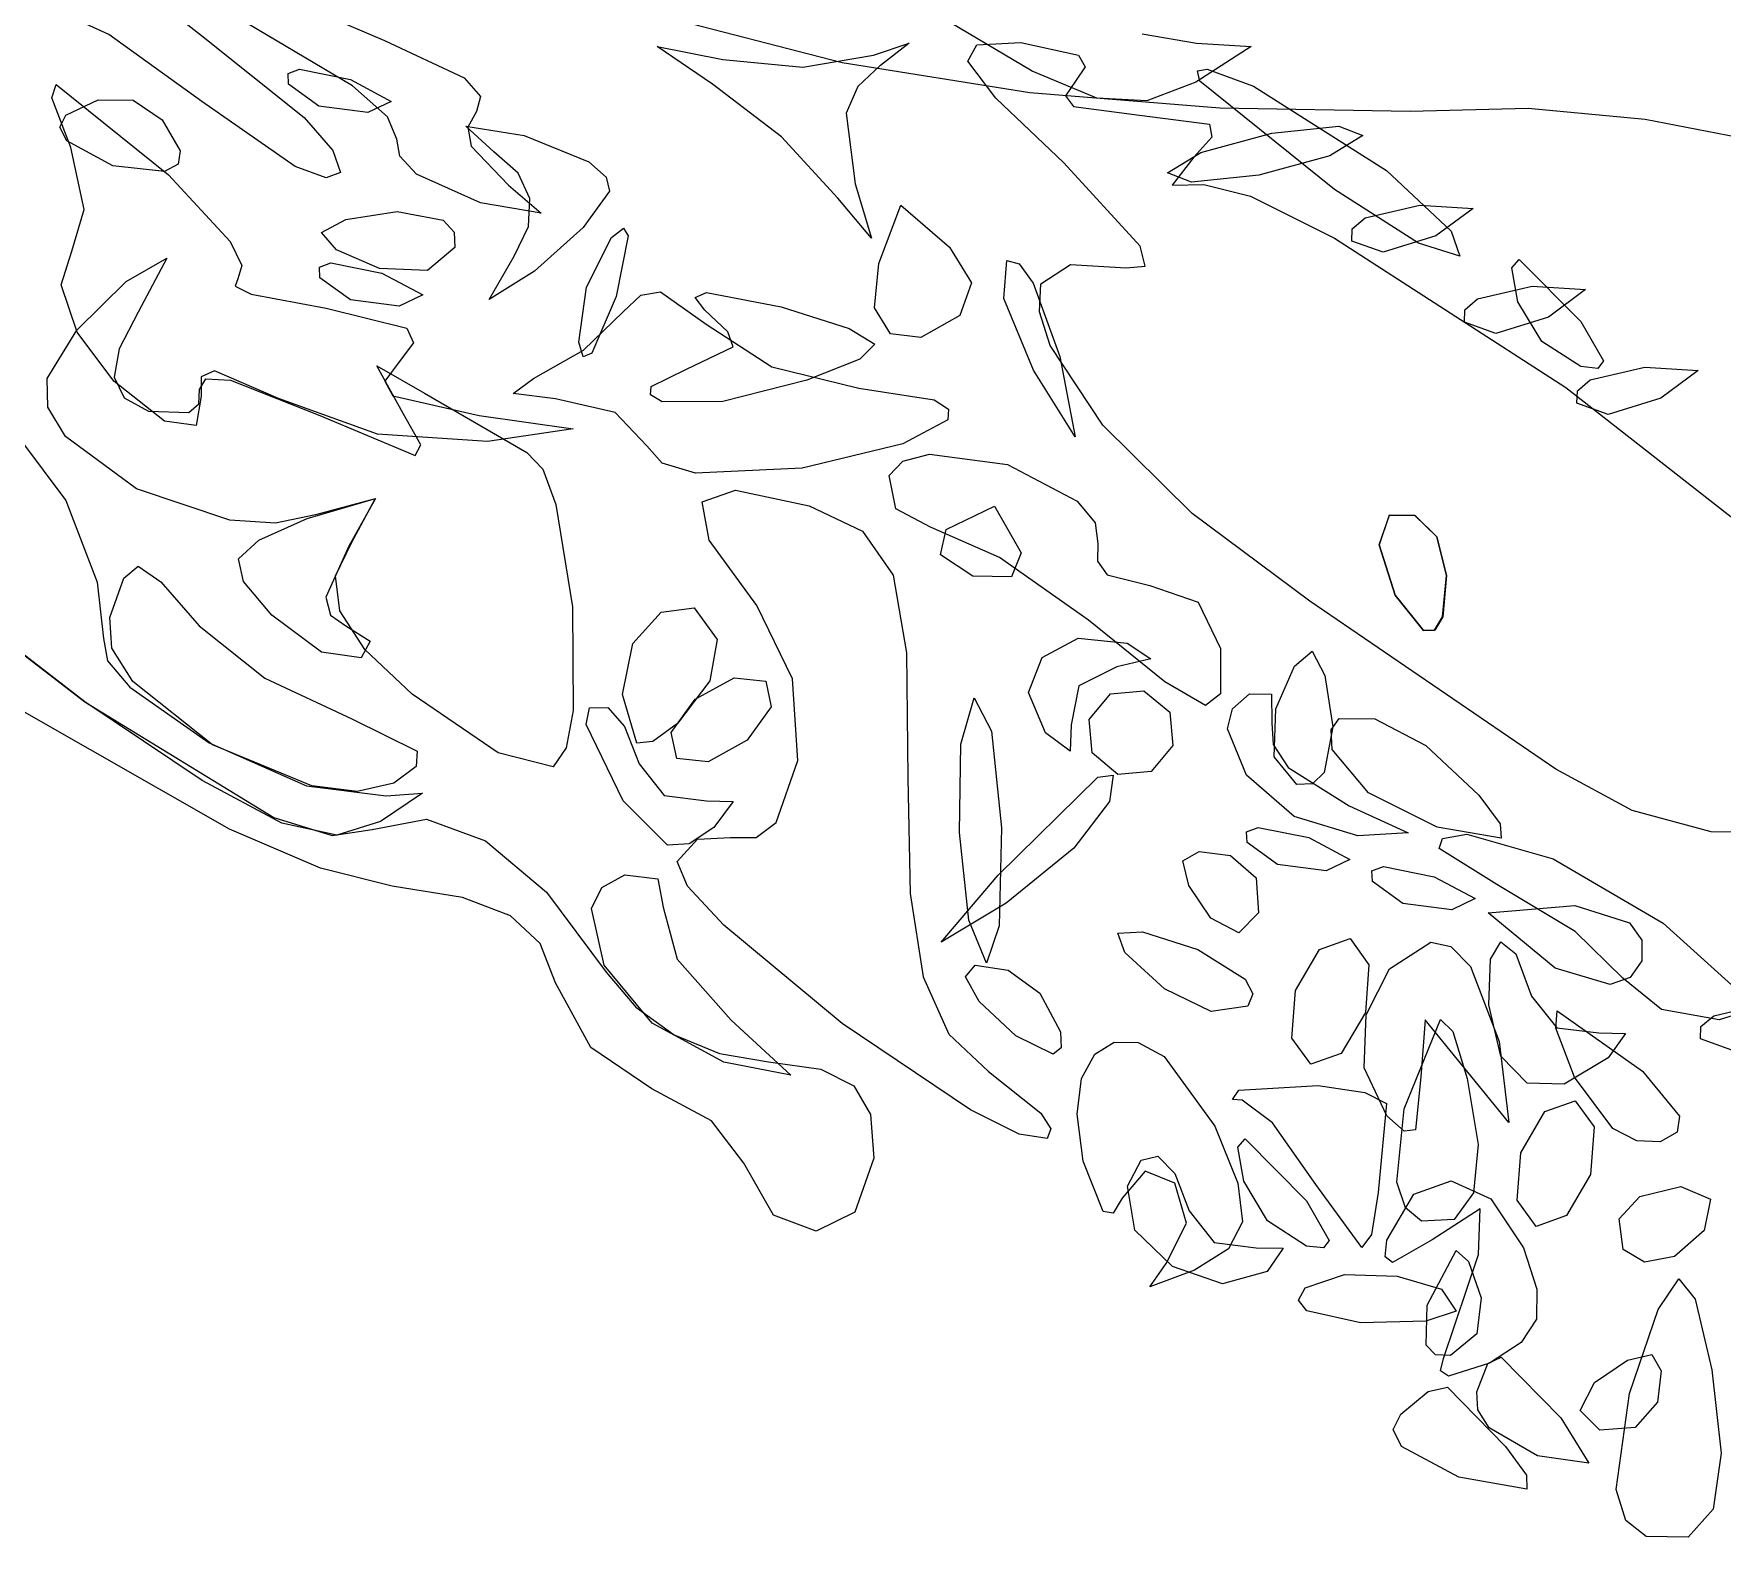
# Model space of a CAD drawing. Extents: x -886 to 651, y -59 to 942.
# Drawn here: x -309.33 to -285.61, y 182.75 to 203.88 of the extents above; entities that cross this region are included whole.
import ezdxf

# ---------------------------------------------------------------- set-up
doc = ezdxf.new("R2010")
doc.units = 0

msp = doc.modelspace()

# ---------------------------------------------------------------- linework, layer by layer
at = {"layer": 'IMAGES'}
for p, q in [((-297.968073, 203.466546), (-300.5492, 204.13241)), ((-295.330968, 203.046943), (-297.968073, 203.466546)), ((-292.663453, 202.832633), (-295.330968, 203.046943)), ((-289.9911, 202.78265), (-292.663453, 202.832633)), ((-288.331375, 202.825408), (-289.9911, 202.78265)), ((-286.69023, 202.672808), (-288.331375, 202.825408)), ((-283.439149, 202.042941), (-286.69023, 202.672808))]:
    msp.add_line(p, q, dxfattribs=at)
at = {"layer": 'Layer 1'}
for p, q in [((-308.513754, 205.058799), (-306.97122, 203.85306)), ((-305.630607, 204.307362), (-304.39995, 203.78159)), ((-308.272459, 203.86732), (-308.703692, 204.061063)), ((-304.846113, 203.146369), (-306.58286, 204.17412)), ((-295.300028, 203.348427), (-296.58855, 204.11524)), ((-306.96464, 202.92557), (-308.272459, 203.86732)), ((-306.97122, 203.85306), (-305.526227, 202.699975)), ((-304.39995, 203.78159), (-303.277397, 203.256464)), ((-297.53101, 203.57693), (-297.027481, 203.742738)), ((-297.027481, 203.742738), (-297.43161, 203.43222)), ((-296.077342, 203.721861), (-295.45782, 203.75113)), ((-295.45782, 203.75113), (-294.648023, 203.575521)), ((-293.75602, 203.876026), (-292.99276, 203.74256)), ((-292.99276, 203.74256), (-292.226302, 203.69672)), ((-299.78859, 203.16802), (-300.568287, 203.696209)), ((-300.568287, 203.696209), (-299.64775, 203.51633)), ((-299.64775, 203.51633), (-298.519671, 203.407231)), ((-298.519671, 203.407231), (-297.53101, 203.57693)), ((-296.205615, 203.492721), (-296.077342, 203.721861)), ((-294.648023, 203.575521), (-294.557151, 203.411365)), ((-292.226302, 203.69672), (-293.00276, 203.19392)), ((-305.753775, 203.315823), (-305.592414, 203.378581)), ((-305.74661, 203.16619), (-305.753775, 203.315823)), ((-305.592414, 203.378581), (-304.87811, 203.23449)), ((-297.43166, 203.43227), (-297.748354, 203.136168)), ((-297.43161, 203.43222), (-297.43166, 203.43227)), ((-295.809413, 202.970536), (-296.205615, 203.492721)), ((-294.393989, 202.970385), (-295.300028, 203.348427)), ((-294.557151, 203.411365), (-294.69255, 203.20831)), ((-292.978536, 203.354614), (-292.842722, 203.37954)), ((-292.94313, 203.21167), (-292.978536, 203.354614)), ((-292.842722, 203.37954), (-292.19243, 203.14001)), ((-309.07041, 202.973939), (-309.010996, 203.164619)), ((-309.010996, 203.164619), (-307.43476, 201.89234)), ((-305.318682, 202.856996), (-305.74661, 203.16619)), ((-304.87811, 203.23449), (-304.304098, 202.926246)), ((-304.35714, 202.707465), (-304.846113, 203.146369)), ((-303.277397, 203.256464), (-303.051497, 202.996347)), ((-298.823519, 202.426515), (-299.78859, 203.16802)), ((-297.748354, 203.136168), (-297.913766, 202.758679)), ((-294.69245, 203.20835), (-294.82989, 203.004755)), ((-294.69255, 203.20831), (-294.69245, 203.20835)), ((-293.00276, 203.19392), (-293.688782, 202.93444)), ((-291.05139, 201.68741), (-292.94313, 203.21167)), ((-292.19243, 203.14001), (-290.32216, 201.9561)), ((-308.80578, 202.27749), (-309.07041, 202.973939)), ((-308.8768, 202.73306), (-308.420848, 202.949146)), ((-308.420848, 202.949146), (-307.92813, 202.94456)), ((-307.92813, 202.94456), (-307.520059, 202.668378)), ((-305.653644, 202.012452), (-306.96464, 202.92557)), ((-304.63343, 202.76831), (-305.318682, 202.856996)), ((-304.304098, 202.926246), (-304.63343, 202.76825)), ((-303.051497, 202.996347), (-303.1058, 202.78161)), ((-294.85551, 202.06213), (-295.809413, 202.970536)), ((-294.82989, 203.004755), (-294.720145, 202.854999)), ((-294.720145, 202.854999), (-293.79201, 202.73432)), ((-293.688782, 202.93444), (-294.393989, 202.970385)), ((-308.95764, 202.561332), (-308.8768, 202.73306)), ((-308.860051, 202.369652), (-308.95764, 202.561332)), ((-307.520059, 202.668378), (-307.26762, 202.23153)), ((-305.526227, 202.699975), (-305.122505, 202.234182)), ((-304.63343, 202.76825), (-304.63343, 202.76831)), ((-304.2243, 202.39632), (-304.35714, 202.707465)), ((-302.86464, 202.21933), (-303.25394, 202.579316)), ((-303.25394, 202.579316), (-302.43469, 202.44851)), ((-303.1058, 202.78161), (-303.226942, 202.56429)), ((-303.226942, 202.56429), (-303.183047, 202.297152)), ((-297.913766, 202.758679), (-297.78883, 201.76849)), ((-293.79201, 202.73432), (-292.811194, 202.607877)), ((-292.811194, 202.607877), (-292.777858, 202.423963)), ((-291.93441, 202.4787), (-290.99169, 202.57803)), ((-290.99169, 202.57803), (-290.65314, 202.4475)), ((-308.21628, 202.02003), (-308.860051, 202.369652)), ((-304.185003, 202.154706), (-304.2243, 202.39632)), ((-302.43469, 202.44851), (-301.5278, 202.076534)), ((-298.02902, 201.56489), (-298.823519, 202.426515)), ((-292.777858, 202.423963), (-293.0271, 202.1426)), ((-292.930995, 202.206537), (-291.93441, 202.4787)), ((-290.65314, 202.44749), (-291.121185, 202.162477)), ((-290.65314, 202.4475), (-290.65314, 202.44749)), ((-308.618088, 201.404637), (-308.80578, 202.27749)), ((-307.26762, 202.23153), (-307.298657, 202.044279)), ((-307.26762, 202.23153), (-307.26762, 202.23153)), ((-305.122505, 202.234182), (-305.0168, 201.92651)), ((-303.950765, 201.905117), (-304.185003, 202.154706)), ((-303.183047, 202.297152), (-302.65887, 201.74896)), ((-302.522767, 201.917286), (-302.86464, 202.21933)), ((-293.39904, 201.92152), (-292.930995, 202.206537)), ((-293.0271, 202.1426), (-293.33252, 201.749115)), ((-291.121185, 202.162477), (-292.11777, 201.89032)), ((-307.487865, 201.941985), (-308.21628, 202.02003)), ((-307.298657, 202.044279), (-307.487865, 201.941985)), ((-307.43476, 201.89234), (-307.43475, 201.89228)), ((-307.43475, 201.89228), (-306.567913, 200.956215)), ((-305.21899, 201.849693), (-305.653644, 202.012452)), ((-305.0168, 201.92651), (-305.21899, 201.849693)), ((-303.0514, 201.4997), (-303.950765, 201.905117)), ((-302.358504, 201.560814), (-302.522767, 201.917286)), ((-301.5278, 202.076534), (-301.285418, 201.863143)), ((-301.285418, 201.863143), (-301.23618, 201.66573)), ((-293.784596, 200.892538), (-294.85551, 202.06213)), ((-293.06049, 201.79099), (-293.39904, 201.92152)), ((-292.11777, 201.89032), (-293.06049, 201.79099)), ((-290.32216, 201.9561), (-289.41301, 201.10402)), ((-290.32216, 201.9561), (-290.32216, 201.9561)), ((-302.65887, 201.74896), (-302.199477, 201.356674)), ((-301.23618, 201.66573), (-301.606875, 201.154934)), ((-301.23618, 201.66573), (-301.23618, 201.66573)), ((-297.78883, 201.76849), (-297.559099, 201.003041)), ((-293.33252, 201.749115), (-292.89007, 201.75577)), ((-292.89007, 201.75577), (-292.232787, 201.596472)), ((-289.872877, 200.934582), (-291.05139, 201.68741)), ((-308.79038, 200.82034), (-308.618088, 201.404637)), ((-304.940016, 201.264596), (-304.22102, 201.37744)), ((-304.22102, 201.37744), (-303.57538, 201.254961)), ((-302.199477, 201.356674), (-303.0514, 201.4997)), ((-302.375154, 201.166742), (-302.358504, 201.560814)), ((-297.559099, 201.003041), (-298.02902, 201.56489)), ((-297.45385, 200.64841), (-297.14426, 201.4692)), ((-297.14426, 201.4692), (-296.46349, 200.87915)), ((-292.232787, 201.596472), (-291.054593, 201.005674)), ((-290.623646, 201.288502), (-289.85674, 201.46689)), ((-289.85674, 201.46689), (-289.107454, 201.423127)), ((-289.107454, 201.423127), (-289.63004, 201.03489)), ((-305.28114, 201.08261), (-304.940016, 201.264596)), ((-303.57538, 201.254961), (-303.419578, 201.087416)), ((-302.57602, 200.7519), (-302.375154, 201.166742)), ((-301.606875, 201.154934), (-302.2926, 200.54264)), ((-301.21094, 201.01288), (-301.042892, 201.146465)), ((-301.042892, 201.146465), (-300.974146, 201.034907)), ((-290.81021, 200.96199), (-290.805114, 201.135479)), ((-290.805114, 201.135479), (-290.623646, 201.288502)), ((-306.567913, 200.956215), (-306.4027, 200.619781)), ((-305.072802, 200.838512), (-305.28114, 201.08261)), ((-303.419578, 201.087416), (-303.41058, 200.87116)), ((-301.562543, 200.315604), (-301.21094, 201.01288)), ((-300.974146, 201.034907), (-301.14344, 200.18497)), ((-291.054593, 201.005674), (-287.80313, 198.90389)), ((-290.37002, 200.805202), (-290.81021, 200.96199)), ((-289.63004, 201.03489), (-290.37002, 200.805202)), ((-289.295, 200.751816), (-289.872877, 200.934582)), ((-289.63004, 201.03489), (-289.63004, 201.03489)), ((-289.41301, 201.10402), (-289.295, 200.751816)), ((-308.940614, 200.347812), (-308.79038, 200.82034)), ((-308.02657, 200.3931), (-307.456642, 200.721446)), ((-307.456642, 200.721446), (-307.8569, 199.96368)), ((-304.4707, 200.57634), (-305.072802, 200.838512)), ((-303.41058, 200.87116), (-303.79526, 200.549484)), ((-303.41058, 200.87116), (-303.41058, 200.87116)), ((-302.926479, 200.141575), (-302.57602, 200.7519)), ((-296.46349, 200.87915), (-296.46347, 200.87914)), ((-296.46347, 200.87914), (-296.154026, 200.378399)), ((-295.699391, 200.156811), (-295.65718, 200.68902)), ((-295.65718, 200.68902), (-295.484292, 200.642737)), ((-293.711024, 200.610624), (-293.784596, 200.892538)), ((-288.56036, 200.586942), (-288.458057, 200.705319)), ((-288.458057, 200.705319), (-287.59441, 199.8351)), ((-306.45898, 200.43484), (-306.494257, 200.332055)), ((-306.4027, 200.619781), (-306.45898, 200.43484)), ((-305.311765, 200.595535), (-305.150404, 200.658295)), ((-305.3046, 200.4459), (-305.311765, 200.595535)), ((-304.876673, 200.136715), (-305.3046, 200.4459)), ((-305.150404, 200.658295), (-304.4361, 200.5142)), ((-303.79526, 200.549484), (-304.4707, 200.57634)), ((-304.4361, 200.5142), (-303.862088, 200.205965)), ((-302.2926, 200.54264), (-302.926479, 200.141575)), ((-297.514251, 200.026231), (-297.45385, 200.64841)), ((-295.484292, 200.642737), (-295.286429, 200.373524)), ((-295.17718, 200.3613), (-294.760955, 200.63214)), ((-294.760955, 200.63214), (-293.9778, 200.58519)), ((-293.9778, 200.58519), (-293.711024, 200.610624)), ((-288.47692, 200.11015), (-288.56036, 200.586942)), ((-308.715172, 199.685845), (-308.940614, 200.347812)), ((-308.721431, 199.709386), (-308.02657, 200.3931)), ((-306.494257, 200.332055), (-306.271861, 200.219301)), ((-306.271861, 200.219301), (-305.21706, 200.01853)), ((-303.862088, 200.205965), (-304.19142, 200.04797)), ((-301.66936, 199.54203), (-301.562543, 200.315604)), ((-301.1434, 200.18497), (-301.486998, 199.38938)), ((-301.14344, 200.18497), (-301.1434, 200.18497)), ((-301.04427, 199.97153), (-300.799268, 200.202265)), ((-300.799268, 200.202265), (-300.523471, 200.25)), ((-300.523471, 200.25), (-299.87788, 199.79623)), ((-300.032222, 200.17055), (-299.874554, 200.239209)), ((-299.874554, 200.239209), (-298.82831, 200.03738)), ((-296.154026, 200.378399), (-296.31751, 199.91638)), ((-295.286429, 200.373524), (-294.91339, 199.34297)), ((-295.197409, 199.967748), (-295.17718, 200.3613)), ((-289.042439, 200.150101), (-288.27554, 200.32849)), ((-288.27554, 200.32849), (-287.52625, 200.284727)), ((-287.52625, 200.284727), (-288.04884, 199.89649)), ((-307.8569, 199.9637), (-308.127584, 199.448651)), ((-307.8569, 199.96368), (-307.8569, 199.9637)), ((-305.21706, 200.01853), (-304.087083, 199.741142)), ((-304.19142, 200.04803), (-304.876673, 200.136715)), ((-304.19142, 200.04797), (-304.19142, 200.04803)), ((-301.603779, 199.430579), (-301.04427, 199.97153)), ((-299.89938, 199.99088), (-300.032222, 200.17055)), ((-299.575389, 199.68967), (-299.89938, 199.99088)), ((-298.82831, 200.03738), (-297.872281, 199.734904)), ((-297.291438, 199.662332), (-297.514251, 200.026231)), ((-295.28252, 199.14926), (-295.699391, 200.156811)), ((-295.049791, 199.495308), (-295.197409, 199.967748)), ((-289.22901, 199.82358), (-289.223908, 199.997075)), ((-289.223908, 199.997075), (-289.042439, 200.150101)), ((-288.142931, 199.553184), (-288.47692, 200.11015)), ((-304.087083, 199.741142), (-303.991592, 199.53262)), ((-299.87788, 199.79623), (-298.957203, 199.194452)), ((-299.87788, 199.79623), (-299.87788, 199.79623)), ((-297.872281, 199.734904), (-297.512456, 199.517114)), ((-296.31751, 199.91638), (-296.865745, 199.608466)), ((-288.78882, 199.666789), (-289.22901, 199.82358)), ((-288.04884, 199.89648), (-288.78882, 199.666789)), ((-288.04884, 199.89649), (-288.04884, 199.89648)), ((-287.59441, 199.8351), (-287.59416, 199.8351)), ((-287.59416, 199.8351), (-287.276252, 199.27944)), ((-309.13784, 199.03432), (-308.721431, 199.709386)), ((-308.201397, 198.994358), (-308.715172, 199.685845)), ((-303.991592, 199.53262), (-304.19255, 199.26538)), ((-301.606962, 199.336627), (-301.66936, 199.54203)), ((-300.15715, 199.16382), (-299.501769, 199.478965)), ((-299.501769, 199.478965), (-299.575389, 199.68967)), ((-297.512456, 199.517114), (-297.719956, 199.301901)), ((-296.865745, 199.608466), (-297.291438, 199.662332)), ((-294.30551, 198.378102), (-295.049791, 199.495308)), ((-287.59316, 199.1991), (-288.142931, 199.553184)), ((-308.127584, 199.448651), (-308.194681, 199.050553)), ((-304.19255, 199.26538), (-304.391794, 198.996703)), ((-302.30494, 199.03326), (-301.603779, 199.430579)), ((-301.486998, 199.38938), (-301.606962, 199.336627)), ((-297.719956, 199.301901), (-298.4659, 199.00716)), ((-294.91339, 199.34297), (-294.697215, 198.212135)), ((-294.91339, 199.34297), (-294.91339, 199.34297)), ((-287.276252, 199.27944), (-287.355331, 199.173968)), ((-309.128686, 198.630092), (-309.13784, 199.03432)), ((-308.194681, 199.050553), (-308.057413, 198.761778)), ((-306.99734, 198.87922), (-306.909649, 199.027986)), ((-306.972631, 199.054318), (-306.97279, 198.78311)), ((-306.788197, 199.139087), (-306.972631, 199.054318)), ((-306.909649, 199.027986), (-306.56188, 199.008615)), ((-305.88632, 198.74991), (-306.788197, 199.139087)), ((-306.56188, 199.008615), (-305.30784, 198.51347)), ((-304.13725, 198.54197), (-304.508199, 199.211528)), ((-304.508199, 199.211528), (-303.83493, 198.82483)), ((-302.590694, 198.820409), (-302.30494, 199.03326)), ((-300.653255, 198.921726), (-300.15715, 199.16382)), ((-298.4659, 199.00719), (-299.644782, 198.70819)), ((-298.957203, 199.194452), (-297.73753, 198.89707)), ((-298.4659, 199.00716), (-298.4659, 199.00719)), ((-294.697215, 198.212135), (-295.28252, 199.14926)), ((-287.642108, 198.858671), (-287.460639, 199.011697)), ((-287.355331, 199.173968), (-287.59316, 199.1991)), ((-287.460639, 199.011697), (-286.69374, 199.19009)), ((-286.69374, 199.19009), (-285.94445, 199.14629)), ((-285.94445, 199.14629), (-286.46704, 198.75809)), ((-307.48663, 198.43327), (-308.201397, 198.994358)), ((-308.057413, 198.761778), (-307.715, 198.5747)), ((-306.97279, 198.78311), (-307.044546, 198.372131)), ((-307.008333, 198.677548), (-306.99734, 198.87922)), ((-304.391794, 198.996703), (-304.281759, 198.789024)), ((-304.281759, 198.789024), (-303.07028, 198.51411)), ((-303.83493, 198.82483), (-302.39735, 197.99315)), ((-301.99525, 198.74717), (-302.590694, 198.820409)), ((-300.662393, 198.80165), (-300.653255, 198.921726)), ((-300.49734, 198.7025), (-300.662393, 198.80165)), ((-297.73753, 198.89707), (-296.677455, 198.733431)), ((-287.80313, 198.90389), (-283.865615, 195.825279)), ((-287.64721, 198.68518), (-287.642108, 198.858671)), ((-308.881033, 198.218682), (-309.128686, 198.630092)), ((-307.715, 198.5747), (-307.147306, 198.552915)), ((-307.147306, 198.552915), (-307.008333, 198.677548)), ((-304.497572, 198.251135), (-305.88632, 198.74991)), ((-303.886334, 198.102692), (-304.13725, 198.54197)), ((-301.159631, 198.557137), (-301.99525, 198.74717)), ((-300.7118, 198.08767), (-301.159631, 198.557137)), ((-299.644782, 198.70819), (-300.49734, 198.7025)), ((-296.677455, 198.733431), (-296.4751, 198.603724)), ((-296.4751, 198.603724), (-296.484174, 198.452047)), ((-287.20702, 198.528389), (-287.64721, 198.68518)), ((-286.46704, 198.75808), (-287.20702, 198.528389)), ((-286.46704, 198.75809), (-286.46704, 198.75808)), ((-307.044546, 198.372131), (-307.48663, 198.43327)), ((-305.30784, 198.51347), (-303.967614, 197.952249)), ((-303.07028, 198.51411), (-301.750416, 198.327114)), ((-301.750416, 198.327114), (-302.95386, 198.14767)), ((-296.484174, 198.452047), (-297.11553, 198.112655)), ((-293.053329, 197.138358), (-294.30551, 198.378102)), ((-309.512845, 198.168741), (-308.87338, 197.31879)), ((-307.883139, 197.482635), (-308.881033, 198.218682)), ((-302.95386, 198.14767), (-304.497572, 198.251135)), ((-303.967614, 197.952249), (-303.886334, 198.102692)), ((-300.495797, 197.841476), (-300.7118, 198.08767)), ((-297.11553, 198.112655), (-298.52937, 197.77499)), ((-302.39735, 197.99315), (-302.176364, 197.759545)), ((-300.030468, 197.703056), (-300.495797, 197.841476)), ((-297.3087, 197.66937), (-297.118322, 197.871652)), ((-297.118322, 197.871652), (-296.741458, 197.968437)), ((-296.741458, 197.968437), (-295.64644, 197.82508)), ((-295.64644, 197.82508), (-294.667285, 197.31001)), ((-302.176364, 197.759545), (-301.990954, 197.263278)), ((-298.52937, 197.77499), (-300.030468, 197.703056)), ((-297.216848, 197.203606), (-297.3087, 197.66937)), ((-306.569973, 197.042831), (-307.883139, 197.482635)), ((-305.48499, 197.06704), (-304.526977, 197.34652)), ((-304.528926, 197.342926), (-305.36735, 197.11592)), ((-304.526977, 197.34652), (-304.90062, 196.67506)), ((-304.86237, 196.72391), (-304.528926, 197.342926)), ((-299.935059, 197.301924), (-299.467271, 197.46188)), ((-299.467271, 197.46188), (-298.43276, 197.24164)), ((-308.87339, 197.3188), (-308.43255, 196.173526)), ((-308.87338, 197.31879), (-308.87339, 197.3188)), ((-305.36735, 197.11592), (-305.92823, 197.001723)), ((-301.990954, 197.263278), (-301.75558, 195.825961)), ((-299.835575, 196.76281), (-299.935059, 197.301924)), ((-298.43276, 197.24164), (-297.683715, 196.887167)), ((-296.72724, 196.94617), (-297.216848, 197.203606)), ((-296.50834, 196.91155), (-295.8278, 197.23735)), ((-295.8278, 197.23735), (-295.45287, 196.58259)), ((-294.667285, 197.31001), (-294.415825, 197.004435)), ((-291.40224, 195.90475), (-293.053329, 197.138358)), ((-290.28366, 197.11169), (-290.424494, 196.695672)), ((-290.423966, 196.695899), (-290.28314, 197.11192)), ((-289.922761, 197.108335), (-290.28366, 197.11169)), ((-290.28314, 197.11192), (-289.922241, 197.108557)), ((-289.61497, 196.80645), (-289.922761, 197.108335)), ((-289.922241, 197.108557), (-289.61445, 196.80668)), ((-305.92823, 197.001723), (-306.569973, 197.042831)), ((-306.165156, 196.763041), (-305.48499, 197.06704)), ((-297.683715, 196.887167), (-297.25267, 196.268365)), ((-295.757382, 196.516974), (-296.72724, 196.94617)), ((-296.586236, 196.555929), (-296.50834, 196.91155)), ((-294.415825, 197.004435), (-294.37858, 196.71538)), ((-306.451099, 196.499481), (-306.165156, 196.763041)), ((-304.90065, 196.67506), (-305.221752, 195.962427)), ((-305.085719, 196.258475), (-304.86237, 196.72391)), ((-304.90062, 196.67506), (-304.90065, 196.67506)), ((-299.16827, 195.84558), (-299.835575, 196.76281)), ((-294.37858, 196.71538), (-294.383732, 196.467242)), ((-294.37858, 196.71538), (-294.37858, 196.71538)), ((-290.424494, 196.695672), (-290.20316, 195.98927)), ((-290.20264, 195.9895), (-290.423966, 196.695899)), ((-289.479954, 196.264526), (-289.61497, 196.80645)), ((-289.61445, 196.80668), (-289.61444, 196.80668)), ((-289.61444, 196.80668), (-289.47942, 196.264756)), ((-308.059041, 196.226118), (-307.857244, 196.396713)), ((-307.857244, 196.396713), (-307.541032, 196.176824)), ((-306.377842, 196.180423), (-306.451099, 196.499481)), ((-296.13341, 196.25679), (-296.586236, 196.555929)), ((-294.51091, 195.63822), (-295.757382, 196.516974)), ((-295.45287, 196.58259), (-295.590824, 196.245686)), ((-295.45287, 196.58259), (-295.45287, 196.58259)), ((-294.383732, 196.467242), (-294.247709, 196.273062)), ((-310.824964, 196.195319), (-308.6096, 194.49098)), ((-308.60915, 194.49091), (-310.82451, 196.195254)), ((-308.43255, 196.173526), (-308.34778, 195.38085)), ((-308.25531, 195.6754), (-308.059041, 196.226118)), ((-307.541032, 196.176824), (-307.00152, 195.55609)), ((-305.98041, 195.70993), (-306.377842, 196.180423)), ((-305.026706, 195.769591), (-305.085719, 196.258475)), ((-297.25267, 196.268365), (-297.065255, 195.179951)), ((-295.590824, 196.245686), (-296.13341, 196.25679)), ((-294.247709, 196.273062), (-293.64802, 196.12419)), ((-289.53447, 195.68403), (-289.479954, 196.264526)), ((-289.47942, 196.264756), (-289.53394, 195.68426)), ((-305.221752, 195.962427), (-305.156472, 195.708722)), ((-293.64802, 196.12419), (-292.970816, 195.888585)), ((-290.20317, 195.98927), (-289.802936, 195.49075)), ((-290.20316, 195.98927), (-290.20317, 195.98927)), ((-289.802406, 195.49098), (-290.20264, 195.9895)), ((-305.284319, 195.187231), (-305.98041, 195.70993)), ((-305.156472, 195.708722), (-304.93945, 195.55755)), ((-304.672871, 195.226095), (-305.026706, 195.769591)), ((-301.75558, 195.825961), (-301.748664, 194.367617)), ((-300.910644, 195.308475), (-300.510274, 195.751337)), ((-300.510274, 195.751337), (-300.04991, 195.808839)), ((-300.04991, 195.808839), (-299.72728, 195.36603)), ((-298.668031, 194.813925), (-299.16827, 195.84558)), ((-292.970816, 195.888585), (-292.65356, 195.23781)), ((-287.94257, 193.54322), (-291.40224, 195.90475)), ((-289.646564, 195.498328), (-289.53447, 195.68403)), ((-289.53394, 195.68426), (-289.646034, 195.498558)), ((-308.226917, 195.242844), (-308.25531, 195.6754)), ((-307.00152, 195.55609), (-306.081186, 194.82443)), ((-307.00152, 195.55609), (-307.00152, 195.55609)), ((-304.93945, 195.55755), (-304.601846, 195.34014)), ((-293.436905, 194.772485), (-294.51091, 195.63822)), ((-289.802936, 195.49075), (-289.646564, 195.498328)), ((-289.646034, 195.498558), (-289.802406, 195.49098)), ((-308.34778, 195.38085), (-308.287602, 195.066817)), ((-307.934335, 194.774899), (-308.226917, 195.242844)), ((-304.601846, 195.34014), (-304.72811, 195.10977)), ((-304.01175, 194.59682), (-304.672871, 195.226095)), ((-301.05329, 194.5952), (-300.910644, 195.308475)), ((-299.72728, 195.36603), (-299.830296, 194.783165)), ((-299.72728, 195.36603), (-299.72728, 195.36603)), ((-295.157912, 195.110901), (-294.656343, 195.385456)), ((-294.656343, 195.385456), (-293.96663, 195.31499)), ((-293.96663, 195.31499), (-293.632001, 195.095827)), ((-292.65356, 195.23781), (-292.654906, 194.603898)), ((-308.287602, 195.066817), (-307.978222, 194.694292)), ((-304.72811, 195.10977), (-305.284319, 195.187231)), ((-297.065255, 195.179951), (-297.0471, 193.41664)), ((-295.350951, 194.6234), (-295.157912, 195.110901)), ((-294.11236, 194.98253), (-294.643325, 194.714416)), ((-294.11233, 194.98252), (-294.11236, 194.98253)), ((-293.632001, 195.095827), (-294.11233, 194.98252)), ((-291.87568, 194.39064), (-291.613504, 194.992742)), ((-291.613504, 194.992742), (-291.36941, 195.20108)), ((-291.36941, 195.20108), (-291.187424, 194.859956)), ((-306.816489, 193.884571), (-307.934335, 194.774899)), ((-306.081186, 194.82443), (-304.85813, 194.25246)), ((-299.830296, 194.783165), (-300.28402, 194.18392)), ((-300.033906, 194.526125), (-299.48449, 194.82625)), ((-299.48449, 194.82625), (-299.042801, 194.780712)), ((-299.042801, 194.780712), (-298.96619, 194.41815)), ((-298.592511, 193.66813), (-298.668031, 194.813925)), ((-292.867129, 194.43825), (-293.436905, 194.772485)), ((-291.187424, 194.859956), (-291.07458, 194.14096)), ((-307.978222, 194.694292), (-306.860735, 193.912234)), ((-302.802277, 193.774265), (-304.01175, 194.59682)), ((-300.855442, 193.911187), (-301.05329, 194.5952)), ((-300.36952, 194.05767), (-300.033906, 194.526125)), ((-296.303736, 193.894807), (-296.11364, 194.54427)), ((-296.11364, 194.54427), (-295.869424, 194.077603)), ((-295.11507, 194.05503), (-295.350951, 194.6234)), ((-294.643325, 194.714416), (-294.75162, 194.16476)), ((-294.50141, 194.24206), (-294.199084, 194.60371)), ((-294.199084, 194.60371), (-293.72971, 194.64703)), ((-293.72971, 194.64703), (-293.368055, 194.344704)), ((-292.654906, 194.603898), (-292.867129, 194.43825)), ((-292.484622, 194.39038), (-292.2482, 194.6048)), ((-292.2482, 194.6048), (-291.938615, 194.598592)), ((-291.938615, 194.598592), (-291.93479, 194.19514)), ((-306.574138, 192.700506), (-309.519536, 194.382171)), ((-308.6096, 194.49098), (-305.952354, 192.86473)), ((-306.959447, 193.383688), (-308.60915, 194.49091)), ((-301.748664, 194.367617), (-301.848826, 193.845064)), ((-301.567786, 194.169982), (-301.5206, 194.404969)), ((-301.5206, 194.404969), (-301.26333, 194.41244)), ((-301.26333, 194.41244), (-301.026287, 194.145846)), ((-298.96619, 194.41815), (-299.301809, 193.949695)), ((-298.96619, 194.41815), (-298.96619, 194.41815)), ((-293.368055, 194.344704), (-293.32473, 193.87533)), ((-292.55549, 194.108774), (-292.484622, 194.39038)), ((-291.902536, 193.7152), (-291.87568, 194.39064)), ((-304.85813, 194.25246), (-303.939045, 193.797004)), ((-301.04584, 193.10137), (-301.567786, 194.169982)), ((-301.026287, 194.145846), (-300.8207, 193.61847)), ((-300.28402, 194.18392), (-300.628811, 193.93458)), ((-300.292914, 193.695108), (-300.36952, 194.05767)), ((-295.869424, 194.077603), (-295.72912, 192.72118)), ((-294.765979, 193.799087), (-295.11507, 194.05503)), ((-294.75162, 194.16476), (-294.765979, 193.799087)), ((-294.45809, 193.772681), (-294.50141, 194.24206)), ((-292.287663, 193.458157), (-292.55549, 194.108774)), ((-291.93479, 194.19514), (-291.915084, 193.890684)), ((-291.93479, 194.19514), (-291.93479, 194.19514)), ((-291.07458, 194.14096), (-291.197059, 193.49532)), ((-291.100241, 194.096373), (-290.990102, 194.254663)), ((-291.08487, 193.82192), (-291.100241, 194.096373)), ((-291.07458, 194.14096), (-291.07458, 194.14096)), ((-290.990102, 194.254663), (-290.488445, 194.252405)), ((-290.488445, 194.252405), (-289.770203, 193.874458)), ((-306.860735, 193.912234), (-305.49307, 193.311614)), ((-305.421546, 193.307873), (-306.816489, 193.884571)), ((-303.939045, 193.797004), (-303.95307, 193.579576)), ((-301.848826, 193.845064), (-302.02764, 193.57466)), ((-300.628811, 193.93458), (-300.855442, 193.911187)), ((-299.301809, 193.949695), (-299.85123, 193.64957)), ((-296.319551, 192.65224), (-296.303736, 193.894807)), ((-293.32473, 193.87533), (-293.627061, 193.513675)), ((-293.32473, 193.87533), (-293.32473, 193.87533)), ((-291.915084, 193.890684), (-291.703275, 193.569129)), ((-290.578057, 193.211088), (-291.08487, 193.82192)), ((-289.770203, 193.874458), (-289.02568, 193.18013)), ((-303.95307, 193.579576), (-304.26928, 193.34826)), ((-302.02764, 193.57466), (-302.802277, 193.774265)), ((-300.8207, 193.61847), (-300.82069, 193.61849)), ((-300.82069, 193.61849), (-300.467599, 193.172326)), ((-299.85123, 193.64957), (-300.292914, 193.695108)), ((-298.897633, 192.795657), (-298.592511, 193.66813)), ((-294.09644, 193.47035), (-294.45809, 193.772681)), ((-291.58086, 193.33052), (-291.902536, 193.7152)), ((-291.703275, 193.569129), (-290.84623, 193.02792)), ((-286.870156, 192.961732), (-287.94257, 193.54322)), ((-305.841332, 192.78428), (-306.959447, 193.383688)), ((-305.49307, 193.311614), (-304.37298, 193.16937)), ((-304.782593, 193.231965), (-305.421546, 193.307873)), ((-304.26928, 193.34826), (-304.782593, 193.231965)), ((-297.0471, 193.41664), (-297.014921, 191.798582)), ((-297.0471, 193.41664), (-297.0471, 193.41664)), ((-295.77729, 192.05711), (-294.376915, 193.430115)), ((-294.376915, 193.430115), (-294.161706, 193.461554)), ((-294.161706, 193.461554), (-294.21551, 193.09228)), ((-293.627061, 193.513675), (-294.09644, 193.47035)), ((-291.618912, 192.881255), (-292.287663, 193.458157)), ((-291.364604, 193.339518), (-291.58086, 193.33052)), ((-291.197059, 193.49532), (-291.364604, 193.339518)), ((-303.865297, 193.208962), (-304.45428, 192.80667)), ((-304.37298, 193.16937), (-303.865297, 193.208962)), ((-300.421345, 192.477069), (-301.04584, 193.10137)), ((-300.467599, 193.172326), (-299.87591, 193.10102)), ((-299.87591, 193.10102), (-299.498726, 193.08895)), ((-299.498726, 193.08895), (-299.77237, 192.72519)), ((-294.21551, 193.09228), (-294.71518, 192.435224)), ((-294.21551, 193.09228), (-294.21551, 193.09228)), ((-289.61277, 192.7275), (-290.578057, 193.211088)), ((-289.02568, 193.18013), (-288.728004, 192.774564)), ((-289.02568, 193.18013), (-289.02568, 193.18013)), ((-305.952354, 192.86473), (-305.135832, 192.613783)), ((-304.57136, 192.69795), (-303.809496, 192.841558)), ((-303.809496, 192.841558), (-302.980279, 192.538853)), ((-290.72343, 192.60637), (-291.618912, 192.881255)), ((-290.84623, 193.02792), (-290.018679, 192.650431)), ((-285.76232, 192.66211), (-286.870156, 192.961732)), ((-305.295493, 192.154369), (-306.574138, 192.700506)), ((-305.068409, 192.617127), (-305.841332, 192.78428)), ((-305.135832, 192.613783), (-304.57136, 192.69795)), ((-304.45428, 192.80667), (-305.068409, 192.617127)), ((-299.77237, 192.72519), (-300.117656, 192.497317)), ((-299.179161, 192.582999), (-298.897633, 192.795657)), ((-296.189239, 191.424066), (-296.319551, 192.65224)), ((-295.72912, 192.72118), (-295.763999, 191.341151)), ((-295.72912, 192.72118), (-295.72912, 192.72118)), ((-292.289105, 192.664043), (-292.127744, 192.726801)), ((-292.28194, 192.51441), (-292.289105, 192.664043)), ((-292.127744, 192.726801), (-291.41344, 192.58271)), ((-290.018679, 192.650431), (-290.72343, 192.60637)), ((-288.710521, 192.576355), (-289.61277, 192.7275)), ((-289.53826, 192.568996), (-289.19647, 192.63173)), ((-289.19647, 192.63173), (-287.979659, 192.284984)), ((-288.728004, 192.774564), (-288.710521, 192.576355)), ((-285.200399, 192.655592), (-285.76232, 192.66211)), ((-302.980279, 192.538853), (-302.12436, 191.814606)), ((-300.117656, 192.497317), (-300.421345, 192.477069)), ((-300.28929, 192.24874), (-300.00231, 192.561139)), ((-300.00231, 192.561139), (-299.53932, 192.58397)), ((-299.53932, 192.58397), (-299.179161, 192.582999)), ((-294.71518, 192.435224), (-295.6653, 191.66146)), ((-293.18357, 192.25581), (-292.953629, 192.385184)), ((-292.953629, 192.385184), (-292.51437, 192.33191)), ((-291.854012, 192.205216), (-292.28194, 192.51441)), ((-291.41344, 192.58271), (-290.839436, 192.274466)), ((-289.581402, 192.429725), (-289.53826, 192.568996)), ((-288.77211, 191.9222), (-289.581402, 192.429725)), ((-304.29102, 191.89845), (-305.295493, 192.154369)), ((-300.141697, 191.900773), (-300.28929, 192.24874)), ((-293.101144, 191.911901), (-293.18357, 192.25581)), ((-292.51437, 192.33191), (-292.155895, 192.019381)), ((-291.16876, 192.11653), (-291.854012, 192.205216)), ((-290.839436, 192.274466), (-291.16877, 192.11647)), ((-290.527065, 192.114543), (-290.365704, 192.177301)), ((-290.365704, 192.177301), (-289.6514, 192.03321)), ((-287.979659, 192.284984), (-286.43518, 191.38266)), ((-303.301525, 191.739082), (-304.29102, 191.89845)), ((-301.346134, 191.880222), (-301.02167, 192.05905)), ((-301.02167, 192.05905), (-300.56083, 192.003936)), ((-300.56083, 192.003936), (-300.48603, 191.60602)), ((-299.633916, 191.351168), (-300.141697, 191.900773)), ((-296.580454, 191.113418), (-295.77729, 192.05711)), ((-292.78942, 191.44938), (-293.101144, 191.911901)), ((-292.155895, 192.019381), (-292.12022, 191.52548)), ((-291.16877, 192.11647), (-291.16876, 192.11653)), ((-290.5199, 191.96491), (-290.527065, 192.114543)), ((-290.091973, 191.655716), (-290.5199, 191.96491)), ((-289.6514, 192.03321), (-289.077396, 191.724975)), ((-287.672251, 191.263989), (-288.77211, 191.9222)), ((-302.628645, 191.483183), (-303.301525, 191.739082)), ((-302.12436, 191.814606), (-301.28239, 190.69359)), ((-301.489469, 191.584845), (-301.346134, 191.880222)), ((-297.014921, 191.798582), (-296.83112, 190.628825)), ((-295.6653, 191.66146), (-296.580454, 191.113418)), ((-289.40672, 191.56703), (-290.091973, 191.655716)), ((-289.077396, 191.724975), (-289.40673, 191.56698)), ((-302.213412, 191.095895), (-302.628645, 191.483183)), ((-301.310456, 190.791764), (-301.489469, 191.584845)), ((-300.48603, 191.60602), (-300.287206, 190.875103)), ((-300.48603, 191.60602), (-300.48603, 191.60602)), ((-295.94095, 190.81778), (-296.189239, 191.424066)), ((-292.396897, 191.246118), (-292.78942, 191.44938)), ((-292.12022, 191.52548), (-292.396897, 191.246118)), ((-292.12022, 191.52548), (-292.12022, 191.52548)), ((-289.40673, 191.56698), (-289.40672, 191.56703)), ((-288.89352, 191.52599), (-287.67807, 191.62881)), ((-287.95172, 190.75081), (-288.89352, 191.52599)), ((-287.67807, 191.62881), (-286.910834, 191.383305)), ((-297.971068, 189.971235), (-299.633916, 191.351168)), ((-295.763999, 191.341151), (-295.94095, 190.81778)), ((-294.098235, 191.242286), (-293.751292, 191.260749)), ((-294.00006, 190.969605), (-294.098235, 191.242286)), ((-293.751292, 191.260749), (-292.97289, 191.00901)), ((-287.00485, 190.60916), (-287.672251, 191.263989)), ((-286.910834, 191.383305), (-286.736399, 191.143235)), ((-286.43518, 191.38266), (-285.332799, 190.385396)), ((-286.43518, 191.38266), (-286.43518, 191.38266)), ((-301.99686, 190.54236), (-302.213412, 191.095895)), ((-293.44311, 190.45869), (-294.00006, 190.969605)), ((-292.97289, 191.00901), (-292.309788, 190.59407)), ((-291.60029, 190.43325), (-291.262012, 191.011633)), ((-291.262012, 191.011633), (-290.83495, 191.16295)), ((-290.83495, 191.16295), (-290.569482, 190.795808)), ((-290.282441, 190.738976), (-289.70162, 191.11164)), ((-289.70162, 191.11164), (-289.419449, 191.054814)), ((-289.419449, 191.054814), (-289.143839, 190.773485)), ((-288.861995, 190.876272), (-288.716734, 191.119286)), ((-288.716734, 191.119286), (-288.506033, 190.95008)), ((-288.506033, 190.95008), (-288.28508, 190.35721)), ((-286.736399, 191.143235), (-286.73627, 190.85364)), ((-300.640038, 189.97444), (-301.310456, 190.791764)), ((-300.287206, 190.875103), (-299.5282, 190.01934)), ((-296.236385, 190.624745), (-296.102217, 190.788904)), ((-296.102217, 190.788904), (-295.63558, 190.72246)), ((-295.63558, 190.72246), (-295.192246, 190.396846)), ((-290.569482, 190.795808), (-290.61972, 190.12763)), ((-290.608256, 190.092963), (-290.282441, 190.738976)), ((-289.143839, 190.773485), (-288.73869, 189.72001)), ((-288.88663, 190.23248), (-288.861995, 190.876272)), ((-287.180844, 190.516957), (-287.95172, 190.75081)), ((-286.73627, 190.85363), (-286.900904, 190.615405)), ((-286.73627, 190.85364), (-286.73627, 190.85363)), ((-301.499968, 189.635194), (-301.99686, 190.54236)), ((-301.28239, 190.69359), (-300.869171, 190.201208)), ((-296.83112, 190.628825), (-296.472577, 189.823193)), ((-296.04362, 190.278231), (-296.236385, 190.624745)), ((-292.309788, 190.59407), (-292.201697, 190.386536)), ((-286.900904, 190.615405), (-287.180844, 190.516957)), ((-286.459002, 190.167179), (-287.00485, 190.60916)), ((-295.52946, 189.79761), (-296.04362, 190.278231)), ((-295.192246, 190.396846), (-294.90378, 189.85629)), ((-292.78579, 190.138989), (-293.44311, 190.45869)), ((-292.201697, 190.386536), (-292.27319, 190.21375)), ((-291.650519, 189.765073), (-291.60029, 190.43325)), ((-288.715315, 189.512104), (-288.88663, 190.23248)), ((-288.28508, 190.35721), (-287.931984, 189.911046)), ((-288.28508, 190.35721), (-288.28508, 190.35721)), ((-285.726289, 190.079947), (-284.95939, 190.25834)), ((-300.869171, 190.201208), (-300.327695, 189.813053)), ((-299.5282, 190.01934), (-298.689576, 189.24578)), ((-292.27319, 190.21375), (-292.78579, 190.138989)), ((-292.27319, 190.21375), (-292.27319, 190.21375)), ((-290.61972, 190.12763), (-290.957996, 189.549248)), ((-290.635138, 189.346971), (-290.608256, 190.092963)), ((-290.61972, 190.12763), (-290.61972, 190.12763)), ((-290.07312, 188.77387), (-289.564196, 190.027385)), ((-289.778918, 190.021145), (-289.83998, 189.22372)), ((-289.17937, 189.28512), (-289.778918, 190.021145)), ((-289.564196, 190.027385), (-289.390989, 189.858348)), ((-287.946307, 189.90783), (-287.927765, 190.146798)), ((-287.927765, 190.146798), (-286.72589, 189.30197)), ((-285.65139, 190.02072), (-286.459002, 190.167179)), ((-285.907758, 189.926921), (-285.726289, 190.079947)), ((-285.316332, 190.127215), (-285.65139, 190.02072)), ((-299.63362, 189.42751), (-300.640038, 189.97444)), ((-300.327695, 189.813053), (-299.694554, 189.549431)), ((-296.16729, 188.757322), (-297.971068, 189.971235)), ((-296.472577, 189.823193), (-295.91617, 189.29751)), ((-295.005457, 189.541278), (-295.52946, 189.79761)), ((-294.90378, 189.85631), (-294.893621, 189.62814)), ((-294.90378, 189.85629), (-294.90378, 189.85631)), ((-291.38505, 189.39793), (-291.650519, 189.765073)), ((-289.390989, 189.858348), (-289.19031, 189.198)), ((-287.68313, 189.21867), (-287.946307, 189.90783)), ((-287.931984, 189.911046), (-287.34029, 189.83974)), ((-287.34029, 189.83974), (-286.963442, 189.82987)), ((-286.963442, 189.82987), (-287.21019, 189.48697)), ((-285.91286, 189.75343), (-285.907758, 189.926921)), ((-285.47267, 189.596646), (-285.91286, 189.75343)), ((-300.64339, 189.05532), (-301.499968, 189.635194)), ((-299.694554, 189.549431), (-299.00634, 189.43065)), ((-294.893621, 189.62814), (-295.005457, 189.541278)), ((-294.60516, 189.200471), (-294.421684, 189.541167)), ((-294.421684, 189.541167), (-294.148052, 189.710907)), ((-294.148052, 189.710907), (-293.813297, 189.702018)), ((-293.813297, 189.702018), (-293.446449, 189.506822)), ((-290.957996, 189.549248), (-291.38505, 189.39793)), ((-288.73869, 189.72004), (-288.605356, 188.581895)), ((-288.73869, 189.72001), (-288.73869, 189.72004)), ((-288.347004, 189.133586), (-288.715315, 189.512104)), ((-298.689576, 189.24578), (-299.63362, 189.42751)), ((-299.00634, 189.43065), (-298.267001, 189.328606)), ((-298.267001, 189.328606), (-297.803241, 189.09595)), ((-295.91617, 189.29751), (-295.179974, 188.713668)), ((-293.446449, 189.506822), (-292.7326, 188.52681)), ((-290.31916, 188.67437), (-290.635138, 189.346971)), ((-288.605356, 188.581895), (-289.17937, 189.28512)), ((-287.21019, 189.48697), (-287.829396, 189.118138)), ((-286.72589, 189.30197), (-286.72589, 189.30195)), ((-286.72589, 189.30195), (-286.204849, 188.66765)), ((-299.804568, 188.604274), (-300.64339, 189.05532)), ((-297.803241, 189.09595), (-297.570948, 188.692369)), ((-294.669449, 188.696497), (-294.60516, 189.200471)), ((-292.39659, 189.03224), (-291.284577, 189.100953)), ((-291.284577, 189.100953), (-290.629215, 189.001103)), ((-289.83998, 189.22372), (-289.916415, 188.477036)), ((-289.19032, 189.19801), (-289.035372, 188.270548)), ((-289.19031, 189.198), (-289.19032, 189.19801)), ((-287.829396, 189.118138), (-288.347004, 189.133586)), ((-287.141842, 188.496703), (-287.68313, 189.21867)), ((-292.484189, 188.904221), (-292.39659, 189.03224)), ((-292.34969, 188.89279), (-292.484189, 188.904221)), ((-291.925196, 188.574238), (-292.34969, 188.89279)), ((-290.629215, 189.001103), (-290.32522, 188.84877)), ((-290.32517, 188.84877), (-290.44195, 187.59555)), ((-290.32522, 188.84877), (-290.32517, 188.84877)), ((-288.098377, 188.733896), (-287.67132, 188.88521)), ((-287.67132, 188.88521), (-287.405852, 188.518072)), ((-299.35042, 188.00685), (-299.804568, 188.604274)), ((-297.570948, 188.692369), (-297.52601, 188.07755)), ((-295.483349, 188.415242), (-296.16729, 188.757322)), ((-295.179974, 188.713668), (-295.040314, 188.491824)), ((-294.58552, 188.03692), (-294.669449, 188.696497)), ((-291.31558, 187.70787), (-291.925196, 188.574238)), ((-290.075561, 188.459357), (-290.31916, 188.67437)), ((-290.178782, 187.743085), (-290.07312, 188.77387)), ((-288.43665, 188.15551), (-288.098377, 188.733896)), ((-286.204849, 188.66765), (-286.240052, 188.445279)), ((-295.08913, 188.35781), (-295.483349, 188.415242)), ((-295.040314, 188.491824), (-295.08913, 188.35781)), ((-292.7326, 188.52681), (-292.73259, 188.5268)), ((-292.73259, 188.5268), (-292.412886, 187.729215)), ((-292.412405, 188.231853), (-292.310101, 188.350233)), ((-292.310101, 188.350233), (-291.44645, 187.48001)), ((-289.916415, 188.477036), (-290.075561, 188.459357)), ((-287.405852, 188.518072), (-287.45609, 187.8499)), ((-286.805523, 188.321092), (-287.141842, 188.496703)), ((-286.240052, 188.445279), (-286.47811, 188.30896)), ((-293.767307, 188.052925), (-293.532939, 188.106331)), ((-293.532939, 188.106331), (-293.297129, 187.86316)), ((-292.32896, 187.75506), (-292.412405, 188.231853)), ((-289.035372, 188.270548), (-289.101761, 187.592515)), ((-288.486887, 187.48737), (-288.43665, 188.15551)), ((-286.47811, 188.30896), (-286.805523, 188.321092)), ((-298.931855, 187.277835), (-299.35042, 188.00685)), ((-297.52601, 188.07755), (-297.789674, 187.322093)), ((-294.302489, 187.328807), (-294.58552, 188.03692)), ((-293.710782, 187.89509), (-294.03475, 187.5184)), ((-293.96297, 187.6879), (-293.767307, 188.052925)), ((-293.29407, 187.72707), (-293.710782, 187.89509)), ((-293.297129, 187.86316), (-293.09714, 187.33845)), ((-293.859931, 187.067009), (-293.96297, 187.6879)), ((-293.131315, 187.166086), (-293.29407, 187.72707)), ((-292.412886, 187.729215), (-292.345896, 187.185951)), ((-291.994975, 187.198099), (-292.32896, 187.75506)), ((-290.668532, 186.823331), (-291.31558, 187.70787)), ((-290.057992, 187.381851), (-290.178782, 187.743085)), ((-289.941044, 187.571841), (-289.413865, 187.763014)), ((-289.413865, 187.763014), (-288.858058, 187.509337)), ((-287.45609, 187.8499), (-287.794359, 187.271512)), ((-287.45609, 187.8499), (-287.45609, 187.8499)), ((-286.763261, 187.540331), (-286.18677, 187.68047)), ((-286.18677, 187.68047), (-285.770121, 187.505275)), ((-294.03475, 187.5184), (-294.16035, 187.305403)), ((-291.44645, 187.48001), (-291.4462, 187.48001)), ((-291.4462, 187.48001), (-291.128292, 186.924355)), ((-290.44195, 187.59555), (-290.533826, 187.00635)), ((-290.31693, 186.92874), (-289.941044, 187.571841)), ((-289.832, 187.19257), (-290.057992, 187.381851)), ((-289.101761, 187.592515), (-289.37285, 187.21587)), ((-288.858058, 187.509337), (-288.39629, 186.81789)), ((-288.22142, 187.12019), (-288.486887, 187.48737)), ((-287.05494, 187.22488), (-286.763261, 187.540331)), ((-285.770121, 187.505275), (-285.86279, 187.06311)), ((-298.334947, 187.052553), (-298.931855, 187.277835)), ((-297.789674, 187.322093), (-298.334947, 187.052553)), ((-294.16035, 187.305403), (-294.302489, 187.328807)), ((-293.41793, 186.59797), (-293.131315, 187.166086)), ((-293.09714, 187.33845), (-292.744044, 186.892286)), ((-293.09714, 187.33845), (-293.09714, 187.33845)), ((-292.345896, 187.185951), (-292.544415, 186.807329)), ((-291.4452, 186.84402), (-291.994975, 187.198099)), ((-289.37285, 187.21587), (-289.832, 187.19257)), ((-289.009184, 187.365868), (-289.68093, 186.92974)), ((-289.03193, 186.72747), (-289.009184, 187.365868)), ((-287.794359, 187.271512), (-288.22142, 187.12019)), ((-286.999257, 186.797678), (-287.05494, 187.22488)), ((-293.329655, 186.557396), (-293.859931, 187.067009)), ((-291.128292, 186.924355), (-291.207371, 186.818887)), ((-290.533826, 187.00635), (-290.668532, 186.823331)), ((-290.342062, 186.690911), (-290.31693, 186.92874)), ((-289.68093, 186.92974), (-290.23659, 186.611832)), ((-285.86279, 187.06311), (-286.276043, 186.699539)), ((-285.86279, 187.06311), (-285.86279, 187.06311)), ((-292.544415, 186.807329), (-293.02124, 186.50367)), ((-292.744044, 186.892286), (-292.15235, 186.82098)), ((-292.15235, 186.82098), (-291.776109, 186.813048)), ((-291.776109, 186.813048), (-291.99836, 186.48896)), ((-291.207371, 186.818887), (-291.4452, 186.84402)), ((-290.23659, 186.611832), (-290.342062, 186.690911)), ((-289.75271, 186.01264), (-289.34642, 186.780344)), ((-289.52335, 185.26691), (-289.03193, 186.72747)), ((-289.34642, 186.780344), (-289.16953, 186.626219)), ((-288.39629, 186.81789), (-288.39629, 186.81765)), ((-288.39629, 186.81765), (-288.210113, 186.240294)), ((-286.697245, 186.616813), (-286.999257, 186.797678)), ((-286.276043, 186.699539), (-286.697245, 186.616813)), ((-293.645585, 186.272416), (-293.41793, 186.59797)), ((-293.02124, 186.50367), (-293.645585, 186.272416)), ((-292.624884, 186.3133), (-293.329655, 186.557396)), ((-291.99836, 186.48896), (-292.624884, 186.3133)), ((-291.46649, 186.25531), (-290.913731, 186.444604)), ((-290.913731, 186.444604), (-290.172972, 186.422884)), ((-289.16953, 186.626219), (-288.99515, 186.11548)), ((-291.558586, 186.083414), (-291.46649, 186.25531)), ((-290.172972, 186.422884), (-289.548663, 186.236552)), ((-289.548663, 186.236552), (-289.34525, 185.93201)), ((-288.210113, 186.240294), (-288.21654, 185.81566)), ((-286.504678, 185.951118), (-286.218099, 186.386118)), ((-286.218099, 186.386118), (-285.988187, 186.097693)), ((-291.442696, 185.933774), (-291.558586, 186.083414)), ((-289.766144, 185.452639), (-289.75271, 186.01264)), ((-288.99515, 186.11548), (-289.051769, 185.609186)), ((-288.99515, 186.11548), (-288.99515, 186.11548)), ((-285.988187, 186.097693), (-285.75379, 185.1032)), ((-290.68901, 185.76553), (-291.442696, 185.933774)), ((-289.768989, 185.790071), (-290.68901, 185.76553)), ((-289.34525, 185.93201), (-289.768989, 185.790071)), ((-289.34525, 185.93201), (-289.34525, 185.93201)), ((-288.21654, 185.81566), (-288.432239, 185.487236)), ((-286.90908, 184.77534), (-286.504678, 185.951118)), ((-289.051769, 185.609186), (-289.42353, 185.30915)), ((-288.432239, 185.487236), (-288.87388, 185.19851)), ((-289.633942, 185.317293), (-289.766144, 185.452639)), ((-289.42353, 185.30915), (-289.633942, 185.317293)), ((-289.563387, 185.090265), (-289.52335, 185.26691)), ((-288.898815, 185.192998), (-288.71263, 185.282578)), ((-288.71263, 185.282578), (-287.87565, 184.43128)), ((-286.937849, 185.239644), (-286.59394, 185.32207)), ((-286.59394, 185.32207), (-286.464566, 185.092129)), ((-289.454283, 185.018488), (-289.563387, 185.090265)), ((-288.87388, 185.19851), (-289.454283, 185.018488)), ((-289.05233, 184.79802), (-288.898815, 185.192998)), ((-287.40037, 184.92792), (-286.937849, 185.239644)), ((-286.464566, 185.092129), (-286.51784, 184.65287)), ((-285.75379, 185.1032), (-285.619647, 183.935858)), ((-285.75379, 185.1032), (-285.75379, 185.1032)), ((-290.11984, 184.485), (-289.735473, 184.801817)), ((-289.735473, 184.801817), (-289.465602, 184.863245)), ((-289.465602, 184.863245), (-288.64899, 184.02658)), ((-289.042053, 184.545003), (-289.05233, 184.79802)), ((-287.603633, 184.535398), (-287.40037, 184.92792)), ((-287.097735, 183.422131), (-286.90908, 184.77534)), ((-288.878535, 184.29098), (-289.042053, 184.545003)), ((-287.32427, 184.25872), (-287.603633, 184.535398)), ((-286.51784, 184.65287), (-286.830369, 184.294395)), ((-286.51784, 184.65287), (-286.51784, 184.65287)), ((-290.22804, 184.266741), (-290.11984, 184.485)), ((-287.87565, 184.43128), (-287.482752, 183.793668)), ((-287.87565, 184.43128), (-287.87565, 184.43128)), ((-286.830369, 184.294395), (-287.32427, 184.25872)), ((-290.111756, 184.02752), (-290.22804, 184.266741)), ((-288.20329, 183.89779), (-288.878535, 184.29098)), ((-289.30553, 183.5956), (-290.111756, 184.02752)), ((-288.64899, 184.02658), (-288.35837, 183.625431)), ((-288.64899, 184.02658), (-288.64899, 184.02658)), ((-287.482752, 183.793668), (-288.20329, 183.89779)), ((-285.619647, 183.935858), (-285.731952, 183.148222)), ((-288.35395, 183.431024), (-289.30553, 183.5956)), ((-288.35837, 183.625431), (-288.35395, 183.431024)), ((-286.960855, 182.991167), (-287.097735, 183.422131)), ((-285.731952, 183.148222), (-286.085409, 182.753733)), ((-286.67472, 182.76583), (-286.960855, 182.991167)), ((-286.085409, 182.753733), (-286.67472, 182.76583))]:
    msp.add_line(p, q, dxfattribs=at)

doc.saveas('drawing.dxf')
